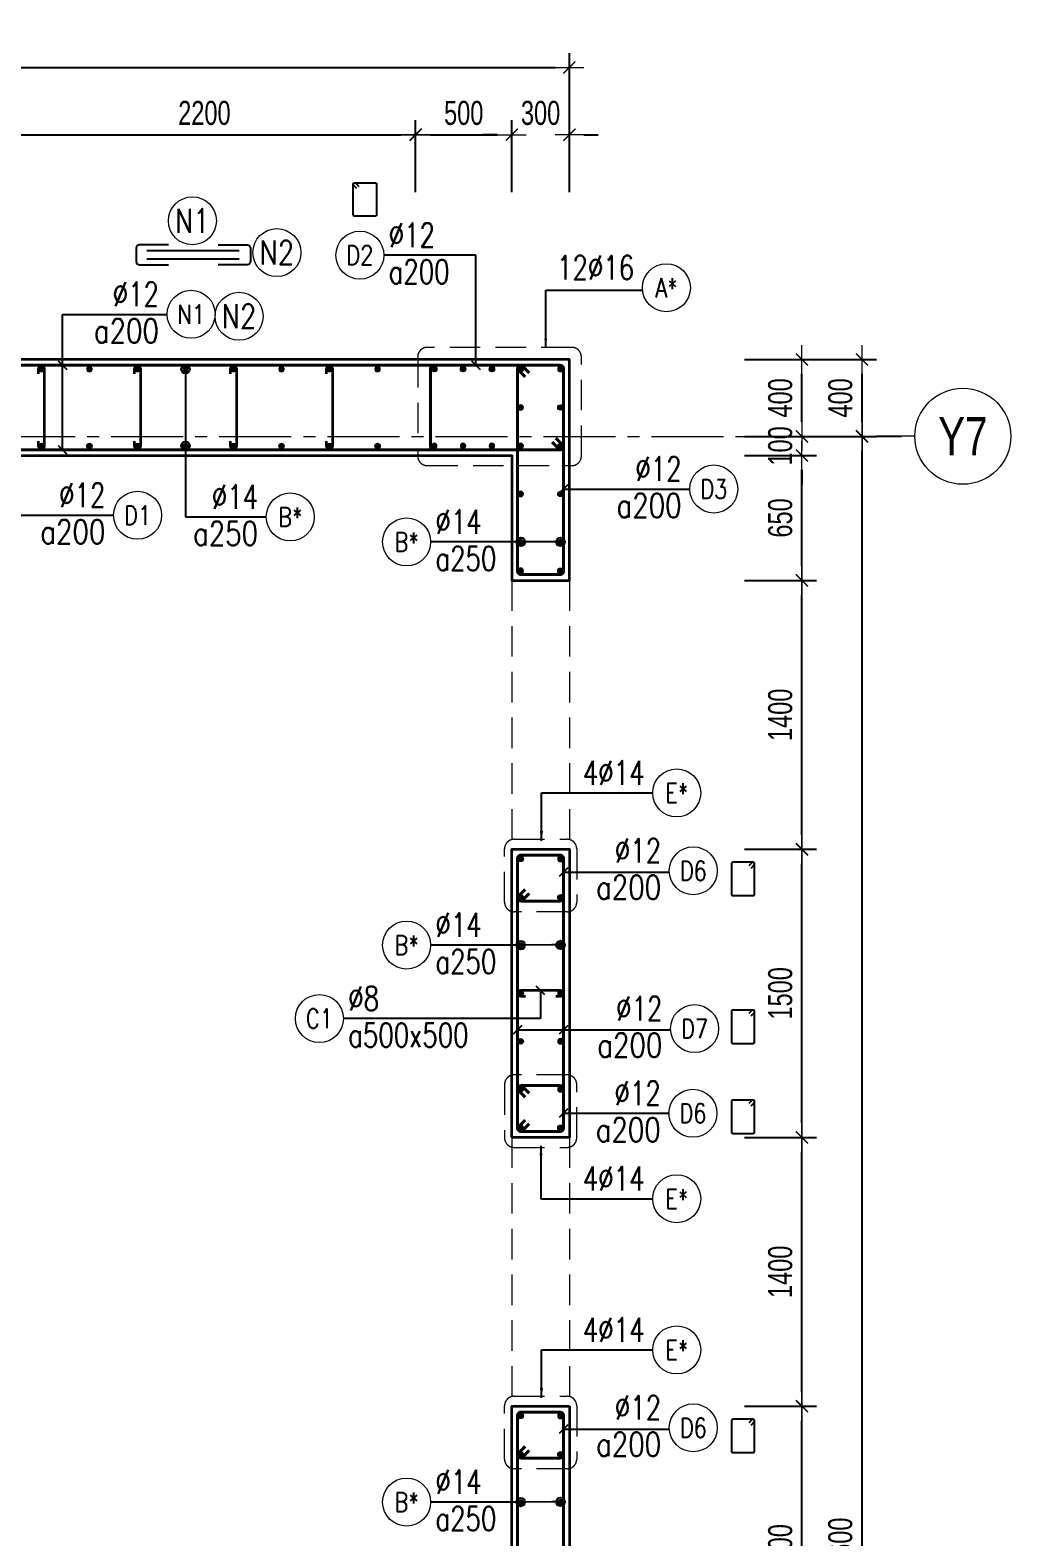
# Model space of a CAD drawing. Header units: millimetres. Extents: x 988833 to 1318015, y -9365 to 47591.
# Drawn here: x 1208477 to 1213583, y 38603 to 46448 of the extents above; entities that cross this region are included whole.
import ezdxf
from ezdxf.enums import TextEntityAlignment as Align

# ---------------------------------------------------------------- set-up
doc = ezdxf.new("R2010")
doc.units = ezdxf.units.MM
doc.header["$MEASUREMENT"] = 0
for name, pattern in [('HIDDEN', [9.525, 6.35, -3.175]), ('HIDDEN2', [4.7625, 3.175, -1.5875]), ('OF_Grid_1$0$CENTER2', [1.125, 0.75, -0.125, 0.125, -0.125])]:
    doc.linetypes.add(name, pattern=pattern)
doc.layers.get('0').update_dxf_attribs({"lineweight": 20})
doc.layers.get('Defpoints').update_dxf_attribs({"color": 151, "lineweight": 9})
doc.layers.add('Hidden', color=9, linetype='HIDDEN')
doc.layers.add('Ligature', color=1, linetype='Continuous')
for name, color, linetype, lineweight in [('KC-LEADER', 153, 'Continuous', 18), ('KC-THEP', 6, 'Continuous', 40), ('NDC_S_BEAM', 3, 'HIDDEN2', 20), ('NDC_S_DIM', 1, 'Continuous', 15), ('NDC_S_HIDDEN', 8, 'HIDDEN2', 13), ('NDC_S_LEADER', 1, 'Continuous', 15), ('NDC_S_REBAR', 4, 'Continuous', 35), ('NDC_S_STIRRUP', 4, 'Continuous', 40), ('NDC_S_VN TEXT', 7, 'Continuous', 20), ('NDC_S_WALL', 6, 'Continuous', 35), ('OF_Grid_1$0$NDC_S_AXIS', 5, 'OF_Grid_1$0$CENTER2', 13), ('OF_Grid_1$0$NDC_S_SYMBOL', 1, 'Continuous', 15), ('OF_Grid_1$0$NDC_S_TEXT SYMBOL', 7, 'Continuous', 20)]:
    doc.layers.add(name, color=color, linetype=linetype, lineweight=lineweight)
doc.styles.add('NDC_ARIAL', font='arial.ttf', dxfattribs={"width": 0.85})
doc.styles.add('NDC_DIM', font='', dxfattribs={"width": 0.75})
doc.styles.add('NDC_EN TXT', font='romans.shx', dxfattribs={"width": 0.8})
doc.styles.add('OF_Grid_1$0$NDC_ANNO', font='', dxfattribs={"width": 0.8})
doc.styles.get('NDC_DIM').set_extended_font_data('Dotum')
doc.styles.get('OF_Grid_1$0$NDC_ANNO').set_extended_font_data('Dotum')
doc.dimstyles.new('NDC_1-50', dxfattribs={"dimscale": 50, "dimtxt": 2.5, "dimasz": 1, "dimexe": 1.5, "dimexo": 0, "dimgap": 0.8, "dimtad": 1, "dimdec": 0, "dimdsep": 46, "dimtxsty": 'NDC_ARIAL', "dimblk": 'DIMMARK', "dimcen": 49999.938995, "dimdle": 1.5, "dimclrd": 1, "dimclre": 1, "dimclrt": 3, "dimadec": 0, "dimazin": 0, "dimtfac": 1, "dimtdec": 0, "dimtix": 1, "dimtmove": 2, "dimatfit": 3, "dimfxl": 1, "dimarcsym": 0})
doc.dimstyles.new('NDC_dim_30', dxfattribs={"dimscale": 30, "dimtxt": 2.5, "dimasz": 1.5, "dimexe": 1.5, "dimexo": 2.5, "dimgap": 1, "dimtad": 1, "dimdec": 0, "dimzin": 0, "dimdsep": 46, "dimtxsty": 'NDC_DIM', "dimblk": 'DIMMARK', "dimcen": 0.09, "dimdle": 1.2, "dimclrd": 1, "dimclre": 1, "dimclrt": 3, "dimadec": 0, "dimazin": 0, "dimtfac": 1, "dimtdec": 0, "dimtix": 1, "dimtofl": 0, "dimtmove": 0, "dimatfit": 3, "dimfxl": 6, "dimfxlon": 1, "dimtolj": 1, "dimtzin": 0, "dimarcsym": 0})
doc.dimstyles.new('NDC_dim_50', dxfattribs={"dimscale": 50, "dimtxt": 2.5, "dimasz": 1.5, "dimexe": 1.5, "dimexo": 2.5, "dimgap": 1, "dimtad": 1, "dimdec": 0, "dimzin": 0, "dimdsep": 46, "dimtxsty": 'NDC_DIM', "dimblk": 'DIMMARK', "dimcen": 0.09, "dimdle": 1.2, "dimclrd": 1, "dimclre": 1, "dimclrt": 3, "dimadec": 0, "dimazin": 0, "dimtfac": 1, "dimtdec": 0, "dimtix": 1, "dimtofl": 0, "dimtmove": 0, "dimatfit": 3, "dimfxl": 6, "dimfxlon": 1, "dimtolj": 1, "dimtzin": 0, "dimarcsym": 0})

# ---------------------------------------------------------------- blocks, each defined once
blk = doc.blocks.new('DIMMARK')
at = {"layer": 'NDC_S_DIM', "color": 1}
blk.add_line((-1.5, 0), (1, 0), dxfattribs=at)
at = {"layer": 'NDC_S_DIM', "color": 2, "const_width": 0.1}
blk.add_lwpolyline([(-0.42, -0.42), (0.42, 0.42)], dxfattribs=at)
blk = doc.blocks.new('*D937')
at = {"layer": 'Defpoints', "color": 0, "ltscale": 200, "transparency": 16777216}
for p in [(1211284.5, 46253.2), (1194784.5, 44111.5), (1211284.5, 43481.8)]:
    blk.add_point(p, dxfattribs=at)
at = {"layer": 'NDC_S_DIM', "color": 1, "lineweight": -2, "ltscale": 200, "transparency": 16777216}
for p, q in [((1194784.5, 45953.2), (1194784.5, 46328.2)), ((1211284.5, 45953.2), (1211284.5, 46328.2)), ((1194859.5, 46253.2), (1211209.5, 46253.2))]:
    blk.add_line(p, q, dxfattribs=at)
at = {"layer": 'NDC_S_DIM', "color": 1, "lineweight": -2, "ltscale": 200, "transparency": 16777216, "xscale": 75, "yscale": 75, "zscale": 75, "rotation": 180}
blk.add_blockref('DIMMARK', (1194784.5, 46253.2), dxfattribs=at)
at = {"layer": 'NDC_S_DIM', "color": 1, "lineweight": -2, "ltscale": 200, "transparency": 16777216, "xscale": 75, "yscale": 75, "zscale": 75}
blk.add_blockref('DIMMARK', (1211284.5, 46253.2), dxfattribs=at)
at = {"layer": 'NDC_S_DIM', "color": 3, "ltscale": 200, "transparency": 16777216, "insert": (1203034.5, 46365.8), "char_height": 125, "attachment_point": 5, "style": 'NDC_DIM'}
blk.add_mtext('\\A1;16500', dxfattribs=at)
blk = doc.blocks.new('THEP')
at = {"layer": 'KC-LEADER', "color": 6}
blk.add_circle((0, 0), 14, dxfattribs=at)
at = {"layer": 'KC-THEP'}
for p, q in [((-14, 0), (14, 0)), ((9.9, 9.9), (-9.9, -9.9)), ((-9.9, 9.9), (9.9, -9.9)), ((0, 14), (0, -14))]:
    blk.add_line(p, q, dxfattribs=at)
blk = doc.blocks.new('*U10')
blk.add_circle((2.5, 0), 2.5)
at = {"layer": 'NDC_S_VN TEXT', "color": 3, "style": 'NDC_EN TXT'}
for tag, width, p in [('DK2', 0.75, (-0.85, 0.85)), ('KC2', 0.8, (-0.85, -2.97))]:
    blk.add_attdef(tag, text='', height=2.5, dxfattribs=dict(at, width=width)).set_placement(p, align=Align.RIGHT)
at = {"layer": 'NDC_S_VN TEXT', "color": 7, "style": 'NDC_EN TXT', "width": 0.8}
blk.add_attdef('SH3', text='', height=2, dxfattribs=at).set_placement((2.5, 0), align=Align.MIDDLE)
blk = doc.blocks.new('*U11')
blk.add_circle((-2.5, 0), 2.5)
at = {"layer": 'NDC_S_VN TEXT', "color": 3, "style": 'NDC_EN TXT', "width": 0.75}
for tag, p in [('DK1', (0.5, 0.85)), ('KC1', (0.5, -2.97))]:
    blk.add_attdef(tag, p, '', height=2.5, dxfattribs=at)
at = {"layer": 'NDC_S_VN TEXT', "color": 7, "style": 'NDC_EN TXT', "width": 0.8}
blk.add_attdef('SH2', text='', height=2, dxfattribs=at).set_placement((-2.5, 0), align=Align.MIDDLE)
blk = doc.blocks.new('A$C7BC65A55')
at = {"layer": 'Ligature'}
for p, q in [((-15.2, 372, 0), (-15.2, 38.5, 0)), ((15.2, 372, 0), (15.2, 38.5, 0))]:
    blk.add_line(p, q, dxfattribs=at)
for points in [[(-36.2, 296.5), (-36.2, 400.9, -0.414214), (-24, 413.1), (24, 413.1, -0.414214), (36.2, 400.9), (36.2, 296.5)], [(-36.2, 116.5), (-36.2, 12.2, 0.414214), (-24, 0), (24, 0, 0.414214), (36.2, 12.2), (36.2, 116.5)]]:
    blk.add_lwpolyline(points, format="xyb", dxfattribs=at)
blk = doc.blocks.new('*D988')
at = {"layer": 'Defpoints', "color": 0, "transparency": 16777216}
for p in [(1210484.1, 45903.5), (1210484.1, 44295.2), (1208284.5, 44243.5)]:
    blk.add_point(p, dxfattribs=at)
at = {"layer": 'NDC_S_DIM', "color": 1, "lineweight": -2, "transparency": 16777216}
for p, q in [((1208284.5, 45603.5), (1208284.5, 45978.5)), ((1210484.1, 45603.5), (1210484.1, 45978.5)), ((1208359.5, 45903.5), (1210409.1, 45903.5))]:
    blk.add_line(p, q, dxfattribs=at)
at = {"layer": 'NDC_S_DIM', "color": 1, "lineweight": -2, "transparency": 16777216, "xscale": 75, "yscale": 75, "zscale": 75, "rotation": 180}
blk.add_blockref('DIMMARK', (1208284.5, 45903.5), dxfattribs=at)
at = {"layer": 'NDC_S_DIM', "color": 1, "lineweight": -2, "transparency": 16777216, "xscale": 75, "yscale": 75, "zscale": 75}
blk.add_blockref('DIMMARK', (1210484.1, 45903.5), dxfattribs=at)
at = {"layer": 'NDC_S_DIM', "color": 3, "transparency": 16777216, "insert": (1209384.3, 46016.1), "char_height": 125, "attachment_point": 5, "style": 'NDC_DIM'}
blk.add_mtext('\\A1;2200', dxfattribs=at)
blk = doc.blocks.new('*D989')
at = {"layer": 'Defpoints', "color": 0, "transparency": 16777216}
for p in [(1210984.5, 45903.5), (1210484.1, 44295.2), (1210984.5, 44243.5)]:
    blk.add_point(p, dxfattribs=at)
at = {"layer": 'NDC_S_DIM', "color": 1, "lineweight": -2, "transparency": 16777216}
for p, q in [((1210484.1, 45603.5), (1210484.1, 45978.5)), ((1210984.5, 45603.5), (1210984.5, 45978.5)), ((1210559.1, 45903.5), (1210909.5, 45903.5))]:
    blk.add_line(p, q, dxfattribs=at)
at = {"layer": 'NDC_S_DIM', "color": 1, "lineweight": -2, "transparency": 16777216, "xscale": 75, "yscale": 75, "zscale": 75, "rotation": 180}
blk.add_blockref('DIMMARK', (1210484.1, 45903.5), dxfattribs=at)
at = {"layer": 'NDC_S_DIM', "color": 1, "lineweight": -2, "transparency": 16777216, "xscale": 75, "yscale": 75, "zscale": 75}
blk.add_blockref('DIMMARK', (1210984.5, 45903.5), dxfattribs=at)
at = {"layer": 'NDC_S_DIM', "color": 3, "transparency": 16777216, "insert": (1210734.3, 46016.1), "char_height": 125, "attachment_point": 5, "style": 'NDC_DIM'}
blk.add_mtext('\\A1;500', dxfattribs=at)
blk = doc.blocks.new('*D990')
at = {"layer": 'Defpoints', "color": 0, "transparency": 16777216}
for p in [(1211284.5, 45903.5), (1211284.5, 44743.5), (1210984.5, 44243.5)]:
    blk.add_point(p, dxfattribs=at)
at = {"layer": 'NDC_S_DIM', "color": 1, "lineweight": -2, "transparency": 16777216}
for p, q in [((1210984.5, 45603.5), (1210984.5, 45978.5)), ((1211284.5, 45603.5), (1211284.5, 45978.5)), ((1210909.5, 45903.5), (1210834.5, 45903.5)), ((1211359.5, 45903.5), (1211434.5, 45903.5))]:
    blk.add_line(p, q, dxfattribs=at)
at = {"layer": 'NDC_S_DIM', "color": 1, "lineweight": -2, "transparency": 16777216, "xscale": 75, "yscale": 75, "zscale": 75}
blk.add_blockref('DIMMARK', (1210984.5, 45903.5), dxfattribs=at)
at = {"layer": 'NDC_S_DIM', "color": 1, "lineweight": -2, "transparency": 16777216, "xscale": 75, "yscale": 75, "zscale": 75, "rotation": 180}
blk.add_blockref('DIMMARK', (1211284.5, 45903.5), dxfattribs=at)
at = {"layer": 'NDC_S_DIM', "color": 3, "transparency": 16777216, "insert": (1211134.5, 46016.1), "char_height": 125, "attachment_point": 5, "style": 'NDC_DIM'}
blk.add_mtext('\\A1;300', dxfattribs=at)
blk = doc.blocks.new('*U9')
blk.add_circle((2.5, 0), 2.5)
at = {"layer": 'NDC_S_VN TEXT', "color": 3, "style": 'NDC_EN TXT', "width": 0.75}
blk.add_attdef('DK2', text='', height=2.5, dxfattribs=at).set_placement((-0.85, 0.85), align=Align.RIGHT)
at = {"layer": 'NDC_S_VN TEXT', "color": 7, "style": 'NDC_EN TXT', "width": 0.8}
blk.add_attdef('SH3', text='', height=2, dxfattribs=at).set_placement((2.5, 0), align=Align.MIDDLE)
blk = doc.blocks.new('*D961')
at = {"layer": 'Defpoints', "color": 0, "ltscale": 200, "transparency": 16777216}
for p in [(1211284.5, 44732.9), (1212495.2, 44732.9), (1211284.5, 44332.9)]:
    blk.add_point(p, dxfattribs=at)
at = {"layer": 'NDC_S_DIM', "color": 1, "lineweight": -2, "ltscale": 200, "transparency": 16777216}
for p, q in [((1212195.2, 44732.9), (1212570.2, 44732.9)), ((1212495.2, 44407.9), (1212495.2, 44657.9)), ((1212195.2, 44332.9), (1212570.2, 44332.9))]:
    blk.add_line(p, q, dxfattribs=at)
at = {"layer": 'NDC_S_DIM', "color": 1, "lineweight": -2, "ltscale": 200, "transparency": 16777216, "xscale": 75, "yscale": 75, "zscale": 75}
for p, rotation in [((1212495.2, 44732.9), 90), ((1212495.2, 44332.9), 270)]:
    blk.add_blockref('DIMMARK', p, dxfattribs=dict(at, rotation=rotation))
at = {"layer": 'NDC_S_DIM', "color": 3, "ltscale": 200, "transparency": 16777216, "insert": (1212382.6, 44532.9), "char_height": 125, "attachment_point": 5, "rotation": 90, "style": 'NDC_DIM'}
blk.add_mtext('\\A1;400', dxfattribs=at)
blk = doc.blocks.new('*D965')
at = {"layer": 'Defpoints', "color": 0, "ltscale": 200, "transparency": 16777216}
for p in [(1211284.5, 44332.9), (1212807.8, 44332.9), (1211284.5, 32733.2)]:
    blk.add_point(p, dxfattribs=at)
at = {"layer": 'NDC_S_DIM', "color": 1, "lineweight": -2, "ltscale": 200, "transparency": 16777216}
for p, q in [((1212507.8, 44332.9), (1212882.8, 44332.9)), ((1212807.8, 32808.2), (1212807.8, 44257.9)), ((1212507.8, 32733.2), (1212882.8, 32733.2))]:
    blk.add_line(p, q, dxfattribs=at)
at = {"layer": 'NDC_S_DIM', "color": 1, "lineweight": -2, "ltscale": 200, "transparency": 16777216, "xscale": 75, "yscale": 75, "zscale": 75}
for p, rotation in [((1212807.8, 44332.9), 90), ((1212807.8, 32733.2), 270)]:
    blk.add_blockref('DIMMARK', p, dxfattribs=dict(at, rotation=rotation))
at = {"layer": 'NDC_S_DIM', "color": 3, "ltscale": 200, "transparency": 16777216, "insert": (1212695.2, 38533), "char_height": 125, "attachment_point": 5, "rotation": 90, "style": 'NDC_DIM'}
blk.add_mtext('\\A1;11600', dxfattribs=at)
blk = doc.blocks.new('*D966')
at = {"layer": 'Defpoints', "color": 0, "ltscale": 200, "transparency": 16777216}
for p in [(1211284.5, 44732.9), (1212807.8, 44732.9), (1211284.5, 44332.9)]:
    blk.add_point(p, dxfattribs=at)
at = {"layer": 'NDC_S_DIM', "color": 1, "lineweight": -2, "ltscale": 200, "transparency": 16777216}
for p, q in [((1212507.8, 44732.9), (1212882.8, 44732.9)), ((1212807.8, 44407.9), (1212807.8, 44657.9)), ((1212507.8, 44332.9), (1212882.8, 44332.9))]:
    blk.add_line(p, q, dxfattribs=at)
at = {"layer": 'NDC_S_DIM', "color": 1, "lineweight": -2, "ltscale": 200, "transparency": 16777216, "xscale": 75, "yscale": 75, "zscale": 75}
for p, rotation in [((1212807.8, 44732.9), 90), ((1212807.8, 44332.9), 270)]:
    blk.add_blockref('DIMMARK', p, dxfattribs=dict(at, rotation=rotation))
at = {"layer": 'NDC_S_DIM', "color": 3, "ltscale": 200, "transparency": 16777216, "insert": (1212695.2, 44532.9), "char_height": 125, "attachment_point": 5, "rotation": 90, "style": 'NDC_DIM'}
blk.add_mtext('\\A1;400', dxfattribs=at)
blk = doc.blocks.new('*U57')
at = {"layer": 'OF_Grid_1$0$NDC_S_SYMBOL'}
blk.add_line((-5, 0), (-9, 0), dxfattribs=at)
blk.add_circle((0, 0), 5, dxfattribs=at)
at = {"layer": 'OF_Grid_1$0$NDC_S_TEXT SYMBOL', "color": 7, "style": 'OF_Grid_1$0$NDC_ANNO', "width": 0.8}
blk.add_attdef('GRID', text='', height=4, rotation=90, dxfattribs=at).set_placement((0, 0), align=Align.MIDDLE)
blk = doc.blocks.new('*D971')
at = {"layer": 'Defpoints', "color": 0, "ltscale": 200, "transparency": 16777216}
for p in [(1211230.8, 39282.9), (1212495.2, 39282.9), (1211230.8, 37782.9)]:
    blk.add_point(p, dxfattribs=at)
at = {"layer": 'NDC_S_DIM', "color": 1, "lineweight": -2, "ltscale": 200, "transparency": 16777216}
for p, q in [((1212195.2, 39282.9), (1212570.2, 39282.9)), ((1212495.2, 37857.9), (1212495.2, 39207.9)), ((1212195.2, 37782.9), (1212570.2, 37782.9))]:
    blk.add_line(p, q, dxfattribs=at)
at = {"layer": 'NDC_S_DIM', "color": 1, "lineweight": -2, "ltscale": 200, "transparency": 16777216, "xscale": 75, "yscale": 75, "zscale": 75}
for p, rotation in [((1212495.2, 39282.9), 90), ((1212495.2, 37782.9), 270)]:
    blk.add_blockref('DIMMARK', p, dxfattribs=dict(at, rotation=rotation))
at = {"layer": 'NDC_S_DIM', "color": 3, "ltscale": 200, "transparency": 16777216, "insert": (1212382.6, 38532.9), "char_height": 125, "attachment_point": 5, "rotation": 90, "style": 'NDC_DIM'}
blk.add_mtext('\\A1;1500', dxfattribs=at)
blk = doc.blocks.new('*D972')
at = {"layer": 'Defpoints', "color": 0, "ltscale": 200, "transparency": 16777216}
for p in [(1211230.8, 40682.9), (1212495.2, 40682.9), (1211230.8, 39282.9)]:
    blk.add_point(p, dxfattribs=at)
at = {"layer": 'NDC_S_DIM', "color": 1, "lineweight": -2, "ltscale": 200, "transparency": 16777216}
for p, q in [((1212195.2, 40682.9), (1212570.2, 40682.9)), ((1212495.2, 39357.9), (1212495.2, 40607.9)), ((1212195.2, 39282.9), (1212570.2, 39282.9))]:
    blk.add_line(p, q, dxfattribs=at)
at = {"layer": 'NDC_S_DIM', "color": 1, "lineweight": -2, "ltscale": 200, "transparency": 16777216, "xscale": 75, "yscale": 75, "zscale": 75}
for p, rotation in [((1212495.2, 40682.9), 90), ((1212495.2, 39282.9), 270)]:
    blk.add_blockref('DIMMARK', p, dxfattribs=dict(at, rotation=rotation))
at = {"layer": 'NDC_S_DIM', "color": 3, "ltscale": 200, "transparency": 16777216, "insert": (1212382.6, 39982.9), "char_height": 125, "attachment_point": 5, "rotation": 90, "style": 'NDC_DIM'}
blk.add_mtext('\\A1;1400', dxfattribs=at)
blk = doc.blocks.new('*D973')
at = {"layer": 'Defpoints', "color": 0, "ltscale": 200, "transparency": 16777216}
for p in [(1211230.8, 42182.9), (1212495.2, 42182.9), (1211230.8, 40682.9)]:
    blk.add_point(p, dxfattribs=at)
at = {"layer": 'NDC_S_DIM', "color": 1, "lineweight": -2, "ltscale": 200, "transparency": 16777216}
for p, q in [((1212195.2, 42182.9), (1212570.2, 42182.9)), ((1212495.2, 40757.9), (1212495.2, 42107.9)), ((1212195.2, 40682.9), (1212570.2, 40682.9))]:
    blk.add_line(p, q, dxfattribs=at)
at = {"layer": 'NDC_S_DIM', "color": 1, "lineweight": -2, "ltscale": 200, "transparency": 16777216, "xscale": 75, "yscale": 75, "zscale": 75}
for p, rotation in [((1212495.2, 42182.9), 90), ((1212495.2, 40682.9), 270)]:
    blk.add_blockref('DIMMARK', p, dxfattribs=dict(at, rotation=rotation))
at = {"layer": 'NDC_S_DIM', "color": 3, "ltscale": 200, "transparency": 16777216, "insert": (1212382.6, 41432.9), "char_height": 125, "attachment_point": 5, "rotation": 90, "style": 'NDC_DIM'}
blk.add_mtext('\\A1;1500', dxfattribs=at)
blk = doc.blocks.new('*D974')
at = {"layer": 'Defpoints', "color": 0, "ltscale": 200, "transparency": 16777216}
for p in [(1211230.8, 43582.9), (1212495.2, 43582.9), (1211230.8, 42182.9)]:
    blk.add_point(p, dxfattribs=at)
at = {"layer": 'NDC_S_DIM', "color": 1, "lineweight": -2, "ltscale": 200, "transparency": 16777216}
for p, q in [((1212195.2, 43582.9), (1212570.2, 43582.9)), ((1212495.2, 42257.9), (1212495.2, 43507.9)), ((1212195.2, 42182.9), (1212570.2, 42182.9))]:
    blk.add_line(p, q, dxfattribs=at)
at = {"layer": 'NDC_S_DIM', "color": 1, "lineweight": -2, "ltscale": 200, "transparency": 16777216, "xscale": 75, "yscale": 75, "zscale": 75}
for p, rotation in [((1212495.2, 43582.9), 90), ((1212495.2, 42182.9), 270)]:
    blk.add_blockref('DIMMARK', p, dxfattribs=dict(at, rotation=rotation))
at = {"layer": 'NDC_S_DIM', "color": 3, "ltscale": 200, "transparency": 16777216, "insert": (1212382.6, 42882.9), "char_height": 125, "attachment_point": 5, "rotation": 90, "style": 'NDC_DIM'}
blk.add_mtext('\\A1;1400', dxfattribs=at)
blk = doc.blocks.new('*D975')
at = {"layer": 'Defpoints', "color": 0, "ltscale": 200, "transparency": 16777216}
for p in [(1210984.5, 44232.9), (1212495.2, 44232.9), (1211230.8, 43582.9)]:
    blk.add_point(p, dxfattribs=at)
at = {"layer": 'NDC_S_DIM', "color": 1, "lineweight": -2, "ltscale": 200, "transparency": 16777216}
for p, q in [((1212195.2, 44232.9), (1212570.2, 44232.9)), ((1212495.2, 43657.9), (1212495.2, 44157.9)), ((1212195.2, 43582.9), (1212570.2, 43582.9))]:
    blk.add_line(p, q, dxfattribs=at)
at = {"layer": 'NDC_S_DIM', "color": 1, "lineweight": -2, "ltscale": 200, "transparency": 16777216, "xscale": 75, "yscale": 75, "zscale": 75}
for p, rotation in [((1212495.2, 44232.9), 90), ((1212495.2, 43582.9), 270)]:
    blk.add_blockref('DIMMARK', p, dxfattribs=dict(at, rotation=rotation))
at = {"layer": 'NDC_S_DIM', "color": 3, "ltscale": 200, "transparency": 16777216, "insert": (1212382.6, 43907.9), "char_height": 125, "attachment_point": 5, "rotation": 90, "style": 'NDC_DIM'}
blk.add_mtext('\\A1;650', dxfattribs=at)
blk = doc.blocks.new('*D976')
at = {"layer": 'Defpoints', "color": 0, "ltscale": 200, "transparency": 16777216}
for p in [(1211284.5, 44332.9), (1212495.2, 44332.9), (1210984.5, 44232.9)]:
    blk.add_point(p, dxfattribs=at)
at = {"layer": 'NDC_S_DIM', "color": 1, "lineweight": -2, "ltscale": 200, "transparency": 16777216}
for p, q in [((1212495.2, 44407.9), (1212495.2, 44482.9)), ((1212195.2, 44332.9), (1212570.2, 44332.9)), ((1212195.2, 44232.9), (1212570.2, 44232.9)), ((1212495.2, 44157.9), (1212495.2, 44082.9))]:
    blk.add_line(p, q, dxfattribs=at)
at = {"layer": 'NDC_S_DIM', "color": 1, "lineweight": -2, "ltscale": 200, "transparency": 16777216, "xscale": 75, "yscale": 75, "zscale": 75}
for p, rotation in [((1212495.2, 44332.9), 270), ((1212495.2, 44232.9), 90)]:
    blk.add_blockref('DIMMARK', p, dxfattribs=dict(at, rotation=rotation))
at = {"layer": 'NDC_S_DIM', "color": 3, "ltscale": 200, "transparency": 16777216, "insert": (1212382.6, 44282.9), "char_height": 125, "attachment_point": 5, "rotation": 90, "style": 'NDC_DIM'}
blk.add_mtext('\\A1;100', dxfattribs=at)

msp = doc.modelspace()

# ---------------------------------------------------------------- linework, layer by layer
for centre in [(1209321.6, 45455.1), (1209761.7, 45289.4), (1209564.9, 44957.8)]:
    msp.add_circle(centre, 125)
at = {"layer": 'Ligature'}
for points in [[(1210177.4, 45622.8), (1210161.4, 45638.7, -0.668179), (1210167.2, 45652.7), (1210271.8, 45652.7, -0.414214), (1210280, 45644.5), (1210280, 45487.4, -0.414214), (1210271.8, 45479.2), (1210167.2, 45479.2, -0.414214), (1210159, 45487.4), (1210159, 45644.5, -0.668179), (1210172.9, 45650.3), (1210188.9, 45634.3)], [(1212230.5, 42085.1), (1212246.4, 42101.1, 0.668179), (1212240.7, 42115), (1212136, 42115, 0.414214), (1212127.9, 42106.9), (1212127.9, 41949.7, 0.414214), (1212136, 41941.6), (1212240.7, 41941.6, 0.414214), (1212248.8, 41949.7), (1212248.8, 42106.9, 0.668179), (1212234.9, 42112.6), (1212218.9, 42096.7)], [(1212230.5, 41316), (1212246.4, 41331.9, 0.668179), (1212240.6, 41345.9), (1212136, 41345.9, 0.414214), (1212127.9, 41337.7), (1212127.9, 41180.6, 0.414214), (1212136, 41172.4), (1212240.6, 41172.4, 0.414214), (1212248.8, 41180.6), (1212248.8, 41337.7, 0.668179), (1212234.9, 41343.5), (1212218.9, 41327.5)], [(1212230.5, 40847.4), (1212246.4, 40863.4, 0.668179), (1212240.6, 40877.3), (1212136, 40877.3, 0.414214), (1212127.9, 40869.1), (1212127.9, 40712, 0.414214), (1212136, 40703.9), (1212240.6, 40703.9, 0.414214), (1212248.8, 40712), (1212248.8, 40869.1, 0.668179), (1212234.9, 40874.9), (1212218.9, 40858.9)], [(1212230.5, 39185.1), (1212246.4, 39201.1, 0.668179), (1212240.7, 39215), (1212136, 39215, 0.414214), (1212127.9, 39206.9), (1212127.9, 39049.7, 0.414214), (1212136, 39041.6), (1212240.7, 39041.6, 0.414214), (1212248.8, 39049.7), (1212248.8, 39206.9, 0.668179), (1212234.9, 39212.6), (1212218.9, 39196.7)]]:
    msp.add_lwpolyline(points, format="xyb", dxfattribs=at)
at = {"layer": 'NDC_S_BEAM', "ltscale": 50}
for p, q in [((1210984.5, 43582.9), (1210984.5, 42182.9)), ((1211284.5, 43582.9), (1211284.5, 42182.9)), ((1210984.5, 40682.9), (1210984.5, 39282.9)), ((1211284.5, 40682.9), (1211284.5, 39282.9))]:
    msp.add_line(p, q, dxfattribs=at)
at = {"layer": 'NDC_S_HIDDEN', "ltscale": 50}
for points in [[(1211296.8, 44796.3), (1210544.6, 44796.3, 0.414214), (1210494.6, 44746.3), (1210494.6, 44230.5, 0.414214), (1210544.6, 44180.5), (1211296.8, 44180.5, 0.414214), (1211346.8, 44230.5), (1211346.8, 44746.3, 0.414214)], [(1210996.8, 42235), (1211272.7, 42235, -0.414214), (1211322.7, 42185), (1211322.7, 41907.4, -0.414214), (1211272.7, 41857.4), (1210996.8, 41857.4, -0.414214), (1210946.8, 41907.4), (1210946.8, 42185, -0.414214)], [(1210996.8, 40630.8), (1211272.7, 40630.8, 0.414214), (1211322.7, 40680.8), (1211322.7, 40958.4, 0.414214), (1211272.7, 41008.4), (1210996.8, 41008.4, 0.414214), (1210946.8, 40958.4), (1210946.8, 40680.8, 0.414214)], [(1210996.8, 39335), (1211272.7, 39335, -0.414214), (1211322.7, 39285), (1211322.7, 39007.4, -0.414214), (1211272.7, 38957.4), (1210996.8, 38957.4, -0.414214), (1210946.8, 39007.4), (1210946.8, 39285, -0.414214)]]:
    msp.add_lwpolyline(points, format="xyb", close=True, dxfattribs=at)
at = {"layer": 'NDC_S_REBAR'}
for points in [[(1208520.7, 44657.9), (1208520.7, 44682.9, -1), (1208550.7, 44682.9), (1208550.7, 44282.9, -1), (1208520.7, 44282.9), (1208520.7, 44307.9)], [(1209020.7, 44657.9), (1209020.7, 44682.9, -1), (1209050.7, 44682.9), (1209050.7, 44282.9, -1), (1209020.7, 44282.9), (1209020.7, 44307.9)], [(1209520.7, 44657.9), (1209520.7, 44682.9, -1), (1209550.7, 44682.9), (1209550.7, 44282.9, -1), (1209520.7, 44282.9), (1209520.7, 44307.9)], [(1210020.7, 44657.9), (1210020.7, 44682.9, -1), (1210050.7, 44682.9), (1210050.7, 44282.9, -1), (1210020.7, 44282.9), (1210020.7, 44307.9)], [(1211213, 41417.9), (1211238, 41417.9, 1), (1211238, 41447.9), (1211030.9, 41447.9, 1), (1211030.9, 41417.9), (1211055.9, 41417.9)]]:
    msp.add_lwpolyline(points, format="xyb", dxfattribs=at)
at = {"layer": 'NDC_S_STIRRUP'}
for points in [[(1211194.5, 44302.9), (1211234.5, 44262.9, 0.414214), (1211254.5, 44282.9), (1211254.5, 44682.9, 0.414214), (1211234.5, 44702.9), (1204884.5, 44702.9, 0.414214), (1204864.5, 44682.9), (1204864.5, 44282.9, 0.414214), (1204884.5, 44262.9), (1211234.5, 44262.9, 0.414214), (1211254.5, 44282.9), (1211214.5, 44322.9)], [(1211194.5, 44302.9), (1211234.5, 44262.9, 0.414214), (1211254.5, 44282.9), (1211254.5, 44682.9, 0.414214), (1211234.5, 44702.9), (1210580.9, 44702.9, 0.414214), (1210560.9, 44682.9), (1210560.9, 44282.9, 0.414214), (1210580.9, 44262.9), (1211234.5, 44262.9, 0.414214), (1211254.5, 44282.9), (1211214.5, 44322.9)], [(1211054.5, 44642.9), (1211014.5, 44682.9, -0.414214), (1211034.5, 44702.9), (1211234.5, 44702.9, -0.414214), (1211254.5, 44682.9), (1211254.5, 43632.9, -0.414214), (1211234.5, 43612.9), (1211034.5, 43612.9, -0.414214), (1211014.5, 43632.9), (1211014.5, 44682.9, -0.414214), (1211034.5, 44702.9), (1211074.5, 44662.9)], [(1211054.5, 40772.9), (1211014.5, 40732.9, 0.414214), (1211034.5, 40712.9), (1211234.5, 40712.9, 0.414214), (1211254.5, 40732.9), (1211254.5, 42132.9, 0.414214), (1211234.5, 42152.9), (1211034.5, 42152.9, 0.414214), (1211014.5, 42132.9), (1211014.5, 40732.9, 0.414214), (1211034.5, 40712.9), (1211074.5, 40752.9)], [(1211054.5, 41973.4), (1211014.5, 41933.4, 0.414214), (1211034.5, 41913.4), (1211234.5, 41913.4, 0.414214), (1211254.5, 41933.4), (1211254.5, 42132.9, 0.414214), (1211234.5, 42152.9), (1211034.5, 42152.9, 0.414214), (1211014.5, 42132.9), (1211014.5, 41933.4, 0.414214), (1211034.5, 41913.4), (1211074.5, 41953.4)], [(1211054.5, 40892.4), (1211014.5, 40932.4, -0.414214), (1211034.5, 40952.4), (1211234.5, 40952.4, -0.414214), (1211254.5, 40932.4), (1211254.5, 40732.9, -0.414214), (1211234.5, 40712.9), (1211034.5, 40712.9, -0.414214), (1211014.5, 40732.9), (1211014.5, 40932.4, -0.414214), (1211034.5, 40952.4), (1211074.5, 40912.4)], [(1211054.5, 37872.9), (1211014.5, 37832.9, 0.414214), (1211034.5, 37812.9), (1211234.5, 37812.9, 0.414214), (1211254.5, 37832.9), (1211254.5, 39232.9, 0.414214), (1211234.5, 39252.9), (1211034.5, 39252.9, 0.414214), (1211014.5, 39232.9), (1211014.5, 37832.9, 0.414214), (1211034.5, 37812.9), (1211074.5, 37852.9)], [(1211054.5, 39073.4), (1211014.5, 39033.4, 0.414214), (1211034.5, 39013.4), (1211234.5, 39013.4, 0.414214), (1211254.5, 39033.4), (1211254.5, 39232.9, 0.414214), (1211234.5, 39252.9), (1211034.5, 39252.9, 0.414214), (1211014.5, 39232.9), (1211014.5, 39033.4, 0.414214), (1211034.5, 39013.4), (1211074.5, 39053.4)]]:
    msp.add_lwpolyline(points, format="xyb", dxfattribs=at)
at = {"layer": 'NDC_S_WALL'}
for points in [[(1208284.5, 44232.9), (1210984.5, 44232.9), (1210984.5, 44232.9), (1210984.5, 43582.9), (1211284.5, 43582.9), (1211284.5, 44732.9), (1211284.5, 44732.9), (1204834.5, 44732.9)], [(1210984.5, 40682.9), (1210984.5, 42182.9), (1211284.5, 42182.9), (1211284.5, 40682.9), (1210984.5, 40682.9)], [(1211284.5, 39282.9), (1211284.5, 37782.9), (1210984.5, 37782.9), (1210984.5, 39282.9), (1211284.5, 39282.9)]]:
    msp.add_lwpolyline(points, dxfattribs=at)
at = {"layer": 'OF_Grid_1$0$NDC_S_AXIS', "ltscale": 500}
msp.add_line((1186961.8, 44332.9), (1213013.4, 44332.9), dxfattribs=at)

# ---------------------------------------------------------------- block references
at = {"layer": 'Hidden', "xscale": 1.44, "yscale": 1.44, "zscale": 1.44, "rotation": 270}
msp.add_blockref('A$C7BC65A55', (1209029.5, 45277.6, 0), dxfattribs=at)
at = {"layer": 'KC-THEP', "xscale": -1}
for p, rotation in [((1208535.7, 44682.9), 170.331435563619), ((1208785.7, 44682.9), 170.331435563619), ((1209035.7, 44682.9), 170.331435563619), ((1209285.7, 44682.9), 170.331435563619), ((1209535.7, 44682.9), 170.331435563619), ((1209785.7, 44682.9), 170.331435563619), ((1210035.7, 44682.9), 170.331435563619), ((1210285.7, 44682.9), 170.331435563619), ((1211238, 44682.9), 170.331435563619), ((1211030.9, 44483.1), 350.3314355636191), ((1210580.9, 44282.9), 350.3314355636191), ((1210730.9, 44282.9), 350.3314355636191), ((1210880.9, 44282.9), 350.3314355636191), ((1211030.9, 44282.9), 350.3314355636191), ((1211030.9, 44032.9), 350.3314355636191), ((1211030.9, 43782.9), 350.3314355636191), ((1211030.9, 43632.9), 350.3314355636191), ((1211238, 42132.9), 170.331435563619), ((1211030.9, 41932.9), 350.3314355636191), ((1211238, 41682.9), 170.331435563619), ((1211238, 41432.9), 170.331435563619), ((1211238, 41182.9), 170.331435563619), ((1211238, 40932.9), 170.331435563619), ((1211030.9, 40732.9), 350.3314355636191), ((1211238, 39232.9), 170.331435563619), ((1211030.9, 39032.9), 350.3314355636191), ((1211238, 38782.9), 170.331435563619)]:
    msp.add_blockref('THEP', p, dxfattribs=dict(at, rotation=rotation))
at = {"layer": 'KC-THEP'}
for p, rotation in [((1210580.9, 44682.9), 189.6685644363809), ((1210730.9, 44682.9), 189.6685644363809), ((1210880.9, 44682.9), 189.6685644363809), ((1211030.9, 44682.9), 189.6685644363809), ((1211238, 44483.1), 9.66856443638095), ((1208535.7, 44282.9), 9.668564436380946), ((1208785.7, 44282.9), 9.668564436380946), ((1209035.7, 44282.9), 9.668564436380946), ((1209285.7, 44282.9), 9.668564436380946), ((1209535.7, 44282.9), 9.668564436380946), ((1209785.7, 44282.9), 9.668564436380946), ((1210035.7, 44282.9), 9.668564436380946), ((1210285.7, 44282.9), 9.668564436380946), ((1211238, 44282.9), 9.66856443638095), ((1211238, 44032.9), 9.668564436380946), ((1211238, 43782.9), 9.668564436380946), ((1211238, 43632.9), 9.668564436380946), ((1211030.9, 42132.9), 189.6685644363809), ((1211238, 41932.9), 9.668564436380926), ((1211030.9, 41682.9), 189.6685644363809), ((1211030.9, 41432.9), 189.6685644363809), ((1211030.9, 41182.9), 189.6685644363809), ((1211030.9, 40932.9), 189.6685644363809), ((1211238, 40732.9), 9.668564436380946), ((1211030.9, 39232.9), 189.6685644363809), ((1211238, 39032.9), 9.668564436380926), ((1211030.9, 38782.9), 189.6685644363809)]:
    msp.add_blockref('THEP', p, dxfattribs=dict(at, rotation=rotation))
at = {"layer": 'NDC_S_VN TEXT', "xscale": 50, "yscale": 50, "zscale": 50}
for name, p, values in [('*U11', (1210318.6, 45276.1), {'SH2': 'D2', 'DK1': '%%C12', 'KC1': 'a200'}), ('*U9', (1211664.3, 45106.5), {'SH3': 'A*', 'DK2': '12%%C16'}), ('*U10', (1209190.1, 44968.2), {'SH3': 'N1', 'DK2': '%%C12', 'KC2': 'a200'}), ('*U10', (1211911.2, 44058.7), {'SH3': 'D3', 'DK2': '%%C12', 'KC2': 'a200'}), ('*U10', (1208911.2, 43921.9), {'SH3': 'D1', 'DK2': '%%C12', 'KC2': 'a200'}), ('*U10', (1209706.3, 43913.2), {'SH3': 'B*', 'DK2': '%%C14', 'KC2': 'a250'}), ('*U11', (1210562, 43782.9), {'SH2': 'B*', 'DK1': '%%C14', 'KC1': 'a250'}), ('*U9', (1211718.3, 42476.4), {'SH3': 'E*', 'DK2': '4%%C14'}), ('*U10', (1211804.6, 42070.8), {'SH3': 'D6', 'DK2': '%%c12', 'KC2': 'a200'}), ('*U11', (1210562, 41684.1), {'SH2': 'B*', 'DK1': '%%C14', 'KC1': 'a250'}), ('*U11', (1210108, 41301.6), {'SH2': 'C1', 'DK1': '%%c8', 'KC1': 'a500x500'}), ('*U10', (1211811.1, 41249), {'SH3': 'D7', 'DK2': '%%c12', 'KC2': 'a200'}), ('*U10', (1211802.7, 40808.4), {'SH3': 'D6', 'DK2': '%%c12', 'KC2': 'a200'}), ('*U9', (1211718.3, 40363.4), {'SH3': 'E*', 'DK2': '4%%C14'}), ('*U9', (1211718.3, 39576.4), {'SH3': 'E*', 'DK2': '4%%C14'}), ('*U10', (1211804.6, 39170.8), {'SH3': 'D6', 'DK2': '%%c12', 'KC2': 'a200'}), ('*U11', (1210562, 38784.1), {'SH2': 'B*', 'DK1': '%%C14', 'KC1': 'a250'})]:
    msp.add_blockref(name, p, dxfattribs=at).add_auto_attribs(values)
at = {"layer": 'OF_Grid_1$0$NDC_S_AXIS'}
ref = msp.add_blockref('*U57', (1213332.8, 44333.2), dxfattribs=dict(at, xscale=50, yscale=50, zscale=50))
ref.add_attrib('GRID', 'Y7', dxfattribs={"layer": 'OF_Grid_1$0$NDC_S_TEXT SYMBOL', "color": 7, "height": 200, "style": 'OF_Grid_1$0$NDC_ANNO', "width": 0.8}).set_placement((1213332.8, 44333.2), align=Align.MIDDLE)

# ---------------------------------------------------------------- texts
at = {"layer": 'NDC_S_VN TEXT', "color": 7, "style": 'NDC_EN TXT', "width": 0.8}
for tag, p in [('N1', (1209321.6, 45455.1)), ('N2', (1209761.7, 45289.4)), ('N2', (1209564.9, 44957.8))]:
    msp.add_attdef(tag, text='3', height=125, dxfattribs=at).set_placement(p, align=Align.MIDDLE)

# ---------------------------------------------------------------- dimensions: what is measured, and where the dimension line sits
at = {"layer": 'NDC_S_DIM', "ltscale": 200}
dim = msp.add_linear_dim(base=(1211284.5, 46253.2), p1=(1194784.5, 44111.5), p2=(1211284.5, 43481.8), dimstyle='NDC_dim_50', override={"dimtmove": 1}, dxfattribs=at)
dim.commit()
dim.dimension.update_dxf_attribs({"geometry": '*D937', "text_midpoint": (1203034.5, 46365.8)})
at = {"layer": 'NDC_S_DIM'}
for base, p1, p2, picture, middle in [((1210484.1, 45903.5), (1208284.5, 44243.5), (1210484.1, 44295.2), '*D988', (1209384.3, 46016.1)), ((1210984.5, 45903.5), (1210484.1, 44295.2), (1210984.5, 44243.5), '*D989', (1210734.3, 46016.1)), ((1211284.5, 45903.5), (1210984.5, 44243.5), (1211284.5, 44743.5), '*D990', (1211134.5, 46016.1))]:
    dim = msp.add_linear_dim(base=base, p1=p1, p2=p2, dimstyle='NDC_dim_50', override={"dimtmove": 1}, dxfattribs=at)
    dim.commit()
    dim.dimension.update_dxf_attribs({"geometry": picture, "text_midpoint": middle})
at = {"layer": 'NDC_S_DIM', "ltscale": 200}
dim = msp.add_linear_dim(base=(1212495.2, 44732.9), p1=(1211284.5, 44332.9), p2=(1211284.5, 44732.9), angle=90, dimstyle='NDC_dim_50', override={"dimtmove": 1}, dxfattribs=at)
dim.commit()
dim.dimension.update_dxf_attribs({"geometry": '*D961', "text_midpoint": (1212495.2, 44532.9), "dimtype": 160})
for base, p1, p2, picture, middle in [((1212807.8, 44732.9), (1211284.5, 44332.9), (1211284.5, 44732.9), '*D966', (1212695.2, 44532.9)), ((1212495.2, 44332.9), (1210984.5, 44232.9), (1211284.5, 44332.9), '*D976', (1212382.6, 44282.9)), ((1212807.8, 44332.9), (1211284.5, 32733.2), (1211284.5, 44332.9), '*D965', (1212695.2, 38533)), ((1212495.2, 44232.9), (1211230.8, 43582.9), (1210984.5, 44232.9), '*D975', (1212382.6, 43907.9)), ((1212495.2, 43582.9), (1211230.8, 42182.9), (1211230.8, 43582.9), '*D974', (1212382.6, 42882.9)), ((1212495.2, 42182.9), (1211230.8, 40682.9), (1211230.8, 42182.9), '*D973', (1212382.6, 41432.9)), ((1212495.2, 40682.9), (1211230.8, 39282.9), (1211230.8, 40682.9), '*D972', (1212382.6, 39982.9)), ((1212495.2, 39282.9), (1211230.8, 37782.9), (1211230.8, 39282.9), '*D971', (1212382.6, 38532.9))]:
    dim = msp.add_linear_dim(base=base, p1=p1, p2=p2, angle=90, dimstyle='NDC_dim_50', override={"dimtmove": 1}, dxfattribs=at)
    dim.commit()
    dim.dimension.update_dxf_attribs({"geometry": picture, "text_midpoint": middle})

# ---------------------------------------------------------------- leaders
at = {"layer": 'NDC_S_LEADER'}
for points, dimstyle, override in [([(1210797.1, 44702.9), (1210797.1, 45276.1), (1210318.6, 45276.1)], 'NDC_dim_30', {"dimtad": 0, "dimldrblk": 'Oblique'}), ([(1211161.2, 44796.3), (1211161.2, 45094.2), (1211664.9, 45094.2)], 'NDC_dim_30', {"dimtad": 0}), ([(1208645.4, 44262.9), (1208645.4, 44968), (1209190.1, 44968)], 'NDC_dim_30', {"dimtad": 0, "dimldrblk": 'Oblique'}), ([(1208645.4, 44702.9), (1208645.4, 44968), (1209190.1, 44968)], 'NDC_dim_30', {"dimtad": 0, "dimldrblk": 'Oblique'}), ([(1209285.7, 44682.9), (1209285.7, 43913), (1209706.3, 43913)], 'NDC_dim_30', {"dimgap": 1, "dimtad": 0, "dimldrblk": 'Origin'}), ([(1209285.7, 44282.9), (1209285.7, 43913), (1209706.3, 43913)], 'NDC_dim_30', {"dimgap": 1, "dimtad": 0, "dimldrblk": 'Origin'}), ([(1211254.5, 44058.7), (1211911.2, 44058.7)], 'NDC_dim_30', {"dimtad": 0, "dimldrblk": 'Oblique'}), ([(1208254.5, 43921.9), (1208911.2, 43921.9)], 'NDC_dim_30', {"dimtad": 0, "dimldrblk": 'Oblique'}), ([(1211238, 43782.9), (1210562, 43782.9)], 'NDC_dim_30', {"dimtad": 0, "dimldrblk": 'Origin'}), ([(1211030.9, 43782.9), (1210562, 43782.9)], 'NDC_dim_30', {"dimtad": 0, "dimldrblk": 'Origin'}), ([(1211139, 42227.6), (1211139, 42476.4), (1211720.6, 42476.4)], 'NDC_1-50', {"dimgap": 0.8, "dimtad": 0}), ([(1211254.5, 42064.5), (1211804.8, 42064.5)], 'NDC_dim_30', {"dimtad": 0, "dimldrblk": 'Oblique'}), ([(1211238.3, 41684.6), (1210562, 41684.1)], 'NDC_dim_30', {"dimtad": 0, "dimldrblk": 'Origin'}), ([(1211030.7, 41684.4), (1210562, 41684.1)], 'NDC_dim_30', {"dimtad": 0, "dimldrblk": 'Origin'}), ([(1211134.5, 41447.9), (1211134.5, 41301.9), (1210108, 41301.7)], 'NDC_dim_30', {"dimtad": 0, "dimldrblk": 'Oblique'}), ([(1211014.5, 41242.7), (1211811.3, 41242.7)], 'NDC_dim_30', {"dimtad": 0, "dimldrblk": 'Oblique'}), ([(1211254.5, 41242.7), (1211811.3, 41242.7)], 'NDC_dim_30', {"dimtad": 0, "dimldrblk": 'Oblique'}), ([(1211254.4, 40808.4), (1211804.8, 40808.4)], 'NDC_dim_30', {"dimtad": 0, "dimldrblk": 'Oblique'}), ([(1211136.6, 40639.4), (1211136.6, 40363.4), (1211718.1, 40363.4)], 'NDC_1-50', {"dimgap": 0.8, "dimtad": 0}), ([(1211139, 39327.6), (1211139, 39576.4), (1211720.6, 39576.4)], 'NDC_1-50', {"dimgap": 0.8, "dimtad": 0}), ([(1211254.5, 39164.5), (1211804.8, 39164.5)], 'NDC_dim_30', {"dimtad": 0, "dimldrblk": 'Oblique'}), ([(1211238.3, 38784.6), (1210562, 38784.1)], 'NDC_dim_30', {"dimtad": 0, "dimldrblk": 'Origin'}), ([(1211030.7, 38784.4), (1210562, 38784.1)], 'NDC_dim_30', {"dimtad": 0, "dimldrblk": 'Origin'})]:
    msp.add_leader(points, dimstyle=dimstyle, override=override, dxfattribs=at)

doc.saveas('drawing.dxf')
